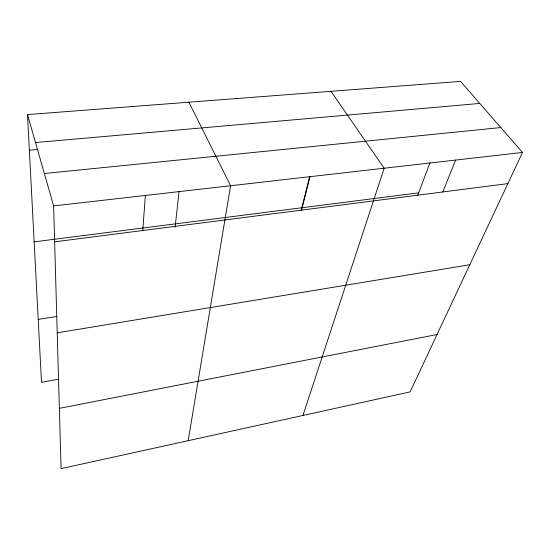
<?xml version="1.0" encoding="UTF-8"?>
<svg xmlns="http://www.w3.org/2000/svg" width="550" height="550" viewBox="0 0 550 550"><rect width="100%" height="100%" fill="white"/><g stroke="black" fill="none" stroke-linecap="round" stroke-linejoin="round"><path stroke-width="0.82" d="M142.766 230.512L145.351 195.463M175.12 227.26L179.08 191.455M188.183 440.688L230.594 185.742L188.946 102.204M301.201 210.231L309.684 176.378M301.613 210.107L310.001 176.688M302.954 415.456L384.161 168.231L330.997 91.314M417.759 195.264L430.079 162.47M442.791 191.971L455.606 160.078M522.5 152.453L410.107 391.909L61.071 468.621L53.618 205.92L27.5 114.586L460.536 81.379L522.5 152.453L53.618 205.92M59.359 408.348L437.044 334.517M58.183 379.259L41.504 382.326L27.5 114.586M57.214 332.832L469.796 264.736M38.211 319.406L56.877 316.449M54.636 241.835L507.877 183.611M34.155 241.856L418.667 192.864M44.351 173.525L500.803 127.566M29.363 150.212L37.916 149.435M35.496 142.553L479.772 103.441"/></g></svg>
